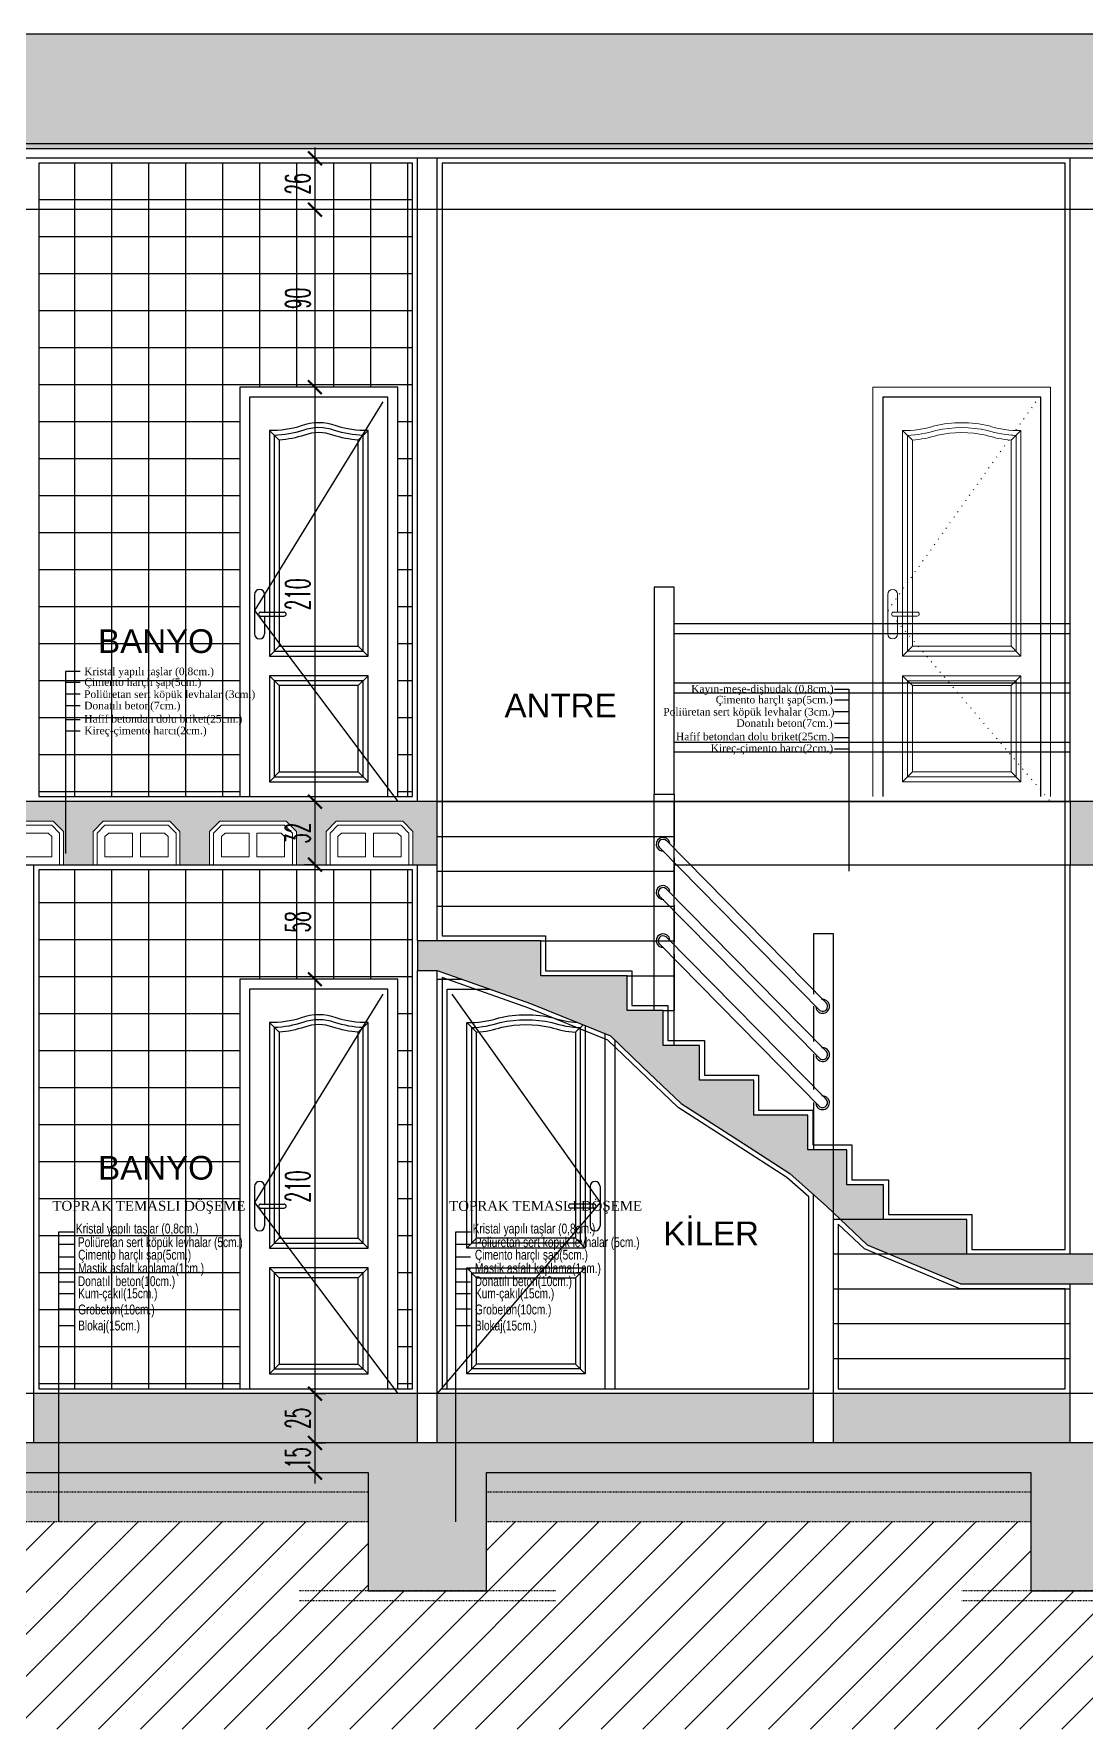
# Model space of a CAD drawing. Extents: x 775040 to 808375, y 4159409 to 4163651.
# Drawn here: x 776794.3 to 776927.4, y 4160133.7 to 4160348.5 of the extents above; entities that cross this region are included whole.
import ezdxf

# ---------------------------------------------------------------- set-up
doc = ezdxf.new("R2010")
doc.units = 0
doc.header["$MEASUREMENT"] = 0
doc.header["$PDMODE"] = 3
for name, pattern in [('DASHED2', [0.1875, 0.125, -0.0625]), ('DOT3', [0.06, 0, -0.06]), ('DUZ', [500, 500])]:
    doc.linetypes.add(name, pattern=pattern)
doc.layers.get('0').update_dxf_attribs({"linetype": 'DUZ'})
for name, color, linetype in [('GÖRÜNÜŞ7', 1, 'Continuous'), ('IZDOT', 3, 'DOT3'), ('tarama', 8, 'Continuous')]:
    doc.layers.add(name, color=color, linetype=linetype)
for name, color, linetype, lineweight in [('kapı', 3, 'Continuous', 9), ('Z_asmolen', 53, 'Continuous', 9), ('Z_iç ölçü dikey', 111, 'Continuous', 25)]:
    doc.layers.add(name, color=color, linetype=linetype, lineweight=lineweight)
doc.styles.add('10', font='swisscl.ttf', dxfattribs={"height": 10})
doc.styles.add('ARIAL', font='ariblk.ttf', dxfattribs={"height": 1})
doc.styles.add('OLCUIC', font='ROMANS.SHX', dxfattribs={"width": 0.5})
doc.styles.add('ÖLÇÜ', font='times.ttf', dxfattribs={"height": 15})
doc.dimstyles.new('ölçü 50', dxfattribs={"dimtxt": 12.5, "dimasz": 7, "dimexe": 5.3, "dimexo": 5, "dimgap": 2.5, "dimtad": 1, "dimdec": 0, "dimzin": 9, "dimdsep": 46, "dimtxsty": 'OLCUIC', "dimblk1": 'ARCHTICK', "dimblk2": 'ARCHTICK', "dimsah": 1, "dimcen": 0, "dimdle": 5.5, "dimadec": 0, "dimazin": 0, "dimtfac": 1, "dimtdec": 0, "dimtix": 1, "dimtofl": 0, "dimtmove": 1, "dimatfit": 3, "dimldrblk": 'ARCHTICK', "dimfxl": 0, "dimtolj": 1, "dimtzin": 0, "dimarcsym": 0})

# ---------------------------------------------------------------- blocks, each defined once
blk = doc.blocks.new('fgh')
at = {"layer": 'GÖRÜNÜŞ7', "color": 21}
blk.add_lwpolyline([(253131.01, 105015.69), (253131.01, 105218.19), (253051.01, 105218.19), (253051.01, 105015.69)], dxfattribs=at)
at = {"layer": 'IZDOT', "ltscale": 50}
blk.add_lwpolyline([(253128.51, 105215.69), (253053.51, 105110.03), (253136.01, 105013.19)], dxfattribs=at)
at = {"layer": 'kapı', "color": 8}
for p, q in [((253061.01, 105201.17), (253066.01, 105196.34)), ((253121.01, 105201.17), (253116.01, 105196.34)), ((253053.51, 105118.19), (253053.51, 105098.19)), ((253058.51, 105118.19), (253058.51, 105109.19)), ((253056.51, 105109.19), (253068.51, 105109.19)), ((253056.51, 105107.19), (253068.51, 105107.19)), ((253058.51, 105107.19), (253058.51, 105098.19)), ((253066.01, 105091.94), (253061.01, 105086.94)), ((253116.01, 105091.94), (253121.01, 105086.94)), ((253066.01, 105071.94), (253061.01, 105076.94)), ((253116.01, 105071.94), (253121.01, 105076.94)), ((253066.01, 105028.19), (253061.01, 105023.19)), ((253116.01, 105028.19), (253121.01, 105023.19))]:
    blk.add_line(p, q, dxfattribs=at)
at = {"layer": 'kapı', "color": 4}
blk.add_lwpolyline([(253136.01, 105015.69), (253136.01, 105223.19), (253046.01, 105223.19), (253046.01, 105015.69)], dxfattribs=at)
at = {"layer": 'kapı', "color": 8}
for points in [[(253061.01, 105086.94), (253121.01, 105086.94), (253121.01, 105201.17, -0.080625), (253104.86, 105203.59, 0.114756), (253077.16, 105203.59, -0.080569), (253061.01, 105201.17)], [(253066.01, 105091.94), (253116.01, 105091.94), (253116.01, 105196.34, -0.058444), (253103.22, 105198.87, 0.107611), (253078.8, 105198.87, -0.058407), (253066.01, 105196.34)]]:
    blk.add_lwpolyline(points, format="xyb", close=True, dxfattribs=at)
at = {"layer": 'kapı', "color": 9}
blk.add_lwpolyline([(253063.51, 105089.44), (253118.51, 105089.44), (253118.51, 105198.7, -0.069005), (253104.04, 105201.23, 0.111446), (253077.98, 105201.23, -0.06896), (253063.51, 105198.7)], format="xyb", close=True, dxfattribs=at)
at = {"layer": 'kapı', "color": 8}
blk.add_lwpolyline([(253061.01, 105076.94), (253061.01, 105023.19), (253121.01, 105023.19), (253121.01, 105076.94), (253061.01, 105076.94)], dxfattribs=at)
at = {"layer": 'kapı', "color": 9}
blk.add_lwpolyline([(253063.51, 105074.44), (253063.51, 105025.69), (253118.51, 105025.69), (253118.51, 105074.44)], close=True, dxfattribs=at)
at = {"layer": 'kapı', "color": 8}
blk.add_lwpolyline([(253066.01, 105071.94), (253066.01, 105028.19), (253116.01, 105028.19), (253116.01, 105071.94)], close=True, dxfattribs=at)
for centre, radius, start, end in [((253056.01, 105118.19), 2.5, 0, 180), ((253056.51, 105108.19), 1, 90, 270), ((253068.51, 105108.19), 1, 270, 90), ((253056.01, 105098.19), 2.5, 180, 0)]:
    blk.add_arc(centre, radius, start, end, dxfattribs=at)
blk = doc.blocks.new('asbnm')
at = {"layer": 'Z_asmolen'}
for p, q in [((44128.83, -2548.34), (44123.66, -2553.51)), ((44129.66, -2550.34), (44125.66, -2554.34)), ((44162.49, -2548.34), (44128.83, -2548.34)), ((44161.66, -2550.34), (44129.66, -2550.34)), ((44161.66, -2550.34), (44165.66, -2554.34)), ((44162.49, -2548.34), (44167.66, -2553.51)), ((44187.83, -2548.34), (44182.66, -2553.51)), ((44188.66, -2550.34), (44184.66, -2554.34)), ((44221.49, -2548.34), (44187.83, -2548.34)), ((44220.66, -2550.34), (44188.66, -2550.34)), ((44220.66, -2550.34), (44224.66, -2554.34)), ((44221.49, -2548.34), (44226.66, -2553.51)), ((44123.66, -2570.34), (44123.66, -2553.51)), ((44125.66, -2570.34), (44125.66, -2554.34)), ((44131.43, -2554.34), (44129.66, -2556.07)), ((44129.66, -2566.34), (44129.66, -2556.07)), ((44143.66, -2554.34), (44131.43, -2554.34)), ((44143.66, -2554.34), (44143.66, -2566.34)), ((44159.76, -2554.34), (44147.66, -2554.34)), ((44147.66, -2554.34), (44147.66, -2566.34)), ((44159.76, -2554.34), (44161.66, -2556.01)), ((44161.66, -2566.34), (44161.66, -2556.01)), ((44165.66, -2570.34), (44165.66, -2554.34)), ((44167.66, -2570.34), (44167.66, -2553.51)), ((44182.66, -2570.34), (44182.66, -2553.51)), ((44184.66, -2570.34), (44184.66, -2554.34)), ((44190.43, -2554.34), (44188.66, -2556.07)), ((44188.66, -2566.34), (44188.66, -2556.07)), ((44202.66, -2554.34), (44190.43, -2554.34)), ((44202.66, -2554.34), (44202.66, -2566.34)), ((44218.76, -2554.34), (44206.66, -2554.34)), ((44206.66, -2554.34), (44206.66, -2566.34)), ((44218.76, -2554.34), (44220.66, -2556.01)), ((44220.66, -2566.34), (44220.66, -2556.01)), ((44224.66, -2570.34), (44224.66, -2554.34)), ((44226.66, -2570.34), (44226.66, -2553.51)), ((44143.66, -2566.34), (44129.66, -2566.34)), ((44161.66, -2566.34), (44147.66, -2566.34)), ((44202.66, -2566.34), (44188.66, -2566.34)), ((44220.66, -2566.34), (44206.66, -2566.34)), ((44167.66, -2570.34), (44123.66, -2570.34)), ((44226.66, -2570.34), (44182.66, -2570.34))]:
    blk.add_line(p, q, dxfattribs=at)
blk = doc.blocks.new('_ARCHTICK')
at = {"color": 0, "linetype": 'ByBlock', "const_width": 0.15}
blk.add_lwpolyline([(-0.5, -0.5), (0.5, 0.5)], dxfattribs=at)
blk = doc.blocks.new('*D1064')
at = {"layer": 'Defpoints', "color": 0, "linetype": 'Continuous', "transparency": 16777216}
for p in [(792374.01, 4156435.16), (792374.01, 4156409.2), (792374.01, 4156409.2)]:
    blk.add_point(p, dxfattribs=at)
at = {"layer": 'tarama', "color": 0, "linetype": 'Continuous', "lineweight": -2, "transparency": 16777216}
for p, q in [((792374.01, 4156435.16), (792368.71, 4156435.16)), ((792374.01, 4156440.66), (792374.01, 4156403.7)), ((792374.01, 4156409.2), (792368.71, 4156409.2))]:
    blk.add_line(p, q, dxfattribs=at)
at = {"layer": 'tarama', "color": 0, "linetype": 'Continuous', "lineweight": -2, "transparency": 16777216, "xscale": 7, "yscale": 7, "zscale": 7}
for p, rotation in [((792374.01, 4156435.16), 90), ((792374.01, 4156409.2), 270)]:
    blk.add_blockref('_ARCHTICK', p, dxfattribs=dict(at, rotation=rotation))
at = {"layer": 'tarama', "color": 0, "linetype": 'Continuous', "transparency": 16777216, "insert": (792365.26, 4156422.18), "char_height": 12.5, "attachment_point": 5, "rotation": 90, "style": 'OLCUIC'}
blk.add_mtext('\\A1;26', dxfattribs=at)
blk = doc.blocks.new('*D1065')
at = {"layer": 'Defpoints', "color": 0, "linetype": 'Continuous', "transparency": 16777216}
for p in [(792374.01, 4156409.2), (792374.01, 4156319.2), (792374.01, 4156319.2)]:
    blk.add_point(p, dxfattribs=at)
at = {"layer": 'tarama', "color": 0, "linetype": 'Continuous', "lineweight": -2, "transparency": 16777216}
for p, q in [((792374.01, 4156409.2), (792368.71, 4156409.2)), ((792374.01, 4156414.7), (792374.01, 4156313.7)), ((792374.01, 4156319.2), (792368.71, 4156319.2))]:
    blk.add_line(p, q, dxfattribs=at)
at = {"layer": 'tarama', "color": 0, "linetype": 'Continuous', "lineweight": -2, "transparency": 16777216, "xscale": 7, "yscale": 7, "zscale": 7}
for p, rotation in [((792374.01, 4156409.2), 90), ((792374.01, 4156319.2), 270)]:
    blk.add_blockref('_ARCHTICK', p, dxfattribs=dict(at, rotation=rotation))
at = {"layer": 'tarama', "color": 0, "linetype": 'Continuous', "transparency": 16777216, "insert": (792365.26, 4156364.2), "char_height": 12.5, "attachment_point": 5, "rotation": 90, "style": 'OLCUIC'}
blk.add_mtext('\\A1;90', dxfattribs=at)
blk = doc.blocks.new('*D1066')
at = {"layer": 'Defpoints', "color": 0, "linetype": 'Continuous', "transparency": 16777216}
for p in [(792374.01, 4156319.2), (792374.01, 4156109.2), (792374.01, 4156109.2)]:
    blk.add_point(p, dxfattribs=at)
at = {"layer": 'tarama', "color": 0, "linetype": 'Continuous', "lineweight": -2, "transparency": 16777216}
for p, q in [((792374.01, 4156324.7), (792374.01, 4156103.7)), ((792374.01, 4156319.2), (792368.71, 4156319.2)), ((792374.01, 4156109.2), (792368.71, 4156109.2))]:
    blk.add_line(p, q, dxfattribs=at)
at = {"layer": 'tarama', "color": 0, "linetype": 'Continuous', "lineweight": -2, "transparency": 16777216, "xscale": 7, "yscale": 7, "zscale": 7}
for p, rotation in [((792374.01, 4156319.2), 90), ((792374.01, 4156109.2), 270)]:
    blk.add_blockref('_ARCHTICK', p, dxfattribs=dict(at, rotation=rotation))
at = {"layer": 'tarama', "color": 0, "linetype": 'Continuous', "transparency": 16777216, "insert": (792365.26, 4156214.2), "char_height": 12.5, "attachment_point": 5, "rotation": 90, "style": 'OLCUIC'}
blk.add_mtext('\\A1;210', dxfattribs=at)
blk = doc.blocks.new('*D1067')
at = {"layer": 'Defpoints', "color": 0, "linetype": 'Continuous', "transparency": 16777216}
for p in [(792374.01, 4156109.2), (792374.01, 4156077.2), (792374.01, 4156077.2)]:
    blk.add_point(p, dxfattribs=at)
at = {"layer": 'tarama', "color": 0, "linetype": 'Continuous', "lineweight": -2, "transparency": 16777216}
for p, q in [((792374.01, 4156109.2), (792368.71, 4156109.2)), ((792374.01, 4156114.7), (792374.01, 4156071.7)), ((792374.01, 4156077.2), (792368.71, 4156077.2))]:
    blk.add_line(p, q, dxfattribs=at)
at = {"layer": 'tarama', "color": 0, "linetype": 'Continuous', "lineweight": -2, "transparency": 16777216, "xscale": 7, "yscale": 7, "zscale": 7}
for p, rotation in [((792374.01, 4156109.2), 90), ((792374.01, 4156077.2), 270)]:
    blk.add_blockref('_ARCHTICK', p, dxfattribs=dict(at, rotation=rotation))
at = {"layer": 'tarama', "color": 0, "linetype": 'Continuous', "transparency": 16777216, "insert": (792365.26, 4156093.2), "char_height": 12.5, "attachment_point": 5, "rotation": 90, "style": 'OLCUIC'}
blk.add_mtext('\\A1;32', dxfattribs=at)
blk = doc.blocks.new('*D1068')
at = {"layer": 'Defpoints', "color": 0, "linetype": 'Continuous', "transparency": 16777216}
for p in [(792374.01, 4156077.2), (792374.01, 4156019.2), (792375.92, 4156019.2)]:
    blk.add_point(p, dxfattribs=at)
at = {"layer": 'tarama', "color": 0, "linetype": 'Continuous', "lineweight": -2, "transparency": 16777216}
for p, q in [((792374.01, 4156082.7), (792374.01, 4156013.7)), ((792374.01, 4156077.2), (792368.71, 4156077.2)), ((792374.01, 4156019.2), (792368.71, 4156019.2))]:
    blk.add_line(p, q, dxfattribs=at)
at = {"layer": 'tarama', "color": 0, "linetype": 'Continuous', "lineweight": -2, "transparency": 16777216, "xscale": 7, "yscale": 7, "zscale": 7}
for p, rotation in [((792374.01, 4156077.2), 90), ((792374.01, 4156019.2), 270)]:
    blk.add_blockref('_ARCHTICK', p, dxfattribs=dict(at, rotation=rotation))
at = {"layer": 'tarama', "color": 0, "linetype": 'Continuous', "transparency": 16777216, "insert": (792365.26, 4156048.2), "char_height": 12.5, "attachment_point": 5, "rotation": 90, "style": 'OLCUIC'}
blk.add_mtext('\\A1;58', dxfattribs=at)
blk = doc.blocks.new('*D1069')
at = {"layer": 'Defpoints', "color": 0, "linetype": 'Continuous', "transparency": 16777216}
for p in [(792375.92, 4156019.2), (792373.19, 4155809.2), (792374.01, 4155809.2)]:
    blk.add_point(p, dxfattribs=at)
at = {"layer": 'tarama', "color": 0, "linetype": 'Continuous', "lineweight": -2, "transparency": 16777216}
for p, q in [((792374.01, 4156024.7), (792374.01, 4155803.7)), ((792374.01, 4156019.2), (792368.71, 4156019.2)), ((792374.01, 4155809.2), (792379.31, 4155809.2))]:
    blk.add_line(p, q, dxfattribs=at)
at = {"layer": 'tarama', "color": 0, "linetype": 'Continuous', "lineweight": -2, "transparency": 16777216, "xscale": 7, "yscale": 7, "zscale": 7}
for p, rotation in [((792374.01, 4156019.2), 90), ((792374.01, 4155809.2), 270)]:
    blk.add_blockref('_ARCHTICK', p, dxfattribs=dict(at, rotation=rotation))
at = {"layer": 'tarama', "color": 0, "linetype": 'Continuous', "transparency": 16777216, "insert": (792365.26, 4155914.2), "char_height": 12.5, "attachment_point": 5, "rotation": 90, "style": 'OLCUIC'}
blk.add_mtext('\\A1;210', dxfattribs=at)
blk = doc.blocks.new('*D1070')
at = {"layer": 'Defpoints', "color": 0, "linetype": 'Continuous', "transparency": 16777216}
for p in [(792373.19, 4155809.2), (792373.19, 4155784.2), (792374.01, 4155784.2)]:
    blk.add_point(p, dxfattribs=at)
at = {"layer": 'tarama', "color": 0, "linetype": 'Continuous', "lineweight": -2, "transparency": 16777216}
for p, q in [((792374.01, 4155814.7), (792374.01, 4155778.7)), ((792374.01, 4155809.2), (792379.31, 4155809.2)), ((792374.01, 4155784.2), (792379.31, 4155784.2))]:
    blk.add_line(p, q, dxfattribs=at)
at = {"layer": 'tarama', "color": 0, "linetype": 'Continuous', "lineweight": -2, "transparency": 16777216, "xscale": 7, "yscale": 7, "zscale": 7}
for p, rotation in [((792374.01, 4155809.2), 90), ((792374.01, 4155784.2), 270)]:
    blk.add_blockref('_ARCHTICK', p, dxfattribs=dict(at, rotation=rotation))
at = {"layer": 'tarama', "color": 0, "linetype": 'Continuous', "transparency": 16777216, "insert": (792365.26, 4155796.7), "char_height": 12.5, "attachment_point": 5, "rotation": 90, "style": 'OLCUIC'}
blk.add_mtext('\\A1;25', dxfattribs=at)
blk = doc.blocks.new('*D1071')
at = {"layer": 'Defpoints', "color": 0, "linetype": 'Continuous', "transparency": 16777216}
for p in [(792373.19, 4155784.2), (792373.19, 4155769.2), (792374.01, 4155769.2)]:
    blk.add_point(p, dxfattribs=at)
at = {"layer": 'tarama', "color": 0, "linetype": 'Continuous', "lineweight": -2, "transparency": 16777216}
for p, q in [((792374.01, 4155789.7), (792374.01, 4155763.7)), ((792374.01, 4155784.2), (792379.31, 4155784.2)), ((792374.01, 4155769.2), (792379.31, 4155769.2))]:
    blk.add_line(p, q, dxfattribs=at)
at = {"layer": 'tarama', "color": 0, "linetype": 'Continuous', "lineweight": -2, "transparency": 16777216, "xscale": 7, "yscale": 7, "zscale": 7}
for p, rotation in [((792374.01, 4155784.2), 90), ((792374.01, 4155769.2), 270)]:
    blk.add_blockref('_ARCHTICK', p, dxfattribs=dict(at, rotation=rotation))
at = {"layer": 'tarama', "color": 0, "linetype": 'Continuous', "transparency": 16777216, "insert": (792365.26, 4155776.7), "char_height": 12.5, "attachment_point": 5, "rotation": 90, "style": 'OLCUIC'}
blk.add_mtext('\\A1;15', dxfattribs=at)
blk = doc.blocks.new('A$C75FE1421')
at = {"layer": 'tarama'}
h = blk.add_hatch(dxfattribs=at)
h.set_pattern_fill('AR-RSHKE', color=256, scale=1.7, style=0)
h.set_pattern_definition([(0, (-798705.84, -4170140.343), (43.35, 20.4), [10.2, -8.5, 11.9, -5.1, 15.3, -6.8]), (0, (-798695.64, -4170139.493), (43.35, 20.4), [8.5, -32.3, 6.8, -10.2]), (0, (-798675.24, -4170141.618), (43.35, 20.4), [5.1, -52.7]), (90, (-798705.84, -4170140.343), (-14.45, 20.4), [19.55, -62.05]), (90, (-798695.64, -4170140.343), (-14.45, 20.4), [19.125, -62.475]), (90, (-798687.14, -4170140.343), (-14.45, 20.4), [17.85, -63.75]), (90, (-798675.24, -4170141.618), (-14.45, 20.4), [19.55, -62.05]), (90, (-798670.14, -4170141.618), (-14.45, 20.4), [19.55, -62.05]), (90, (-798654.84, -4170140.343), (-14.45, 20.4), [18.7, -62.9])])
h.paths.add_polyline_path([(2157.18, 1112.97), (2098.43, 1124.72), (1008.43, 1124.72), (788.5, 1080.73), (658.5, 1080.73), (433.43, 1035.72), (563.43, 1035.72), (718.25, 1066.68), (1925.75, 1066.68)])
h.paths.add_polyline_path([(2524.37, 1065.53), (2394.37, 1065.53), (2418.25, 1060.76), (2518.25, 1060.76), (2643.43, 1035.72), (2673.43, 1035.72)])
h = blk.add_hatch(dxfattribs=at)
h.set_pattern_fill('ANSI37', color=256, scale=150, angle=45, style=0)
h.set_pattern_definition([(90, (-854020.78, -4189752.574), (-18.75, 4e-15), []), (180, (-854020.78, -4189752.574), (-4e-15, -18.75), [])])
h.paths.add_polyline_path([(1370.22, 1059.18), (1180.93, 1059.18), (1180.93, 738.22), (1282.72, 738.22), (1282.72, 945.72), (1362.72, 945.72), (1362.72, 738.22), (1370.22, 738.22)])
h.paths.add_polyline_path([(1978.43, 1069.04), (1929.16, 1059.18), (1725.93, 1059.18), (1725.93, 738.22), (1978.43, 738.22)])
h.paths.add_polyline_path([(2025.93, 1078.54), (1978.43, 1069.04), (1978.43, 738.22), (2025.93, 738.22)])
h.paths.add_polyline_path([(2150.93, 701.22), (2038.43, 701.22), (2038.43, 438.22), (2150.93, 438.22)])
h.paths.add_polyline_path([(2038.43, 701.22), (2015.93, 701.22), (2015.93, 438.22), (2038.43, 438.22)])
h.paths.add_polyline_path([(1978.43, 701.22), (1855.93, 701.22), (1855.93, 438.22), (1978.43, 438.22)])
h.paths.add_polyline_path([(2000.93, 701.22), (1978.43, 701.22), (1978.43, 438.22), (2000.93, 438.22)])
h.paths.add_polyline_path([(1370.22, 701.22), (1180.93, 701.22), (1180.93, 438.22), (1282.72, 438.22), (1282.72, 645.72), (1362.72, 645.72), (1362.72, 438.22), (1370.22, 438.22), (1370.22, 650.13), (1370.22, 665.13)])
h.paths.add_polyline_path([(1208.93, 826.14), (1271.64, 826.14), (1271.64, 807.72), (1208.93, 807.72)], flags=24)
h.paths.add_polyline_path([(1837.43, 826.14), (1900.14, 826.14), (1900.14, 807.72), (1837.43, 807.72)], flags=24)
h.paths.add_polyline_path([(2063.99, 526.14), (2097.05, 526.14), (2097.05, 507.73), (2063.99, 507.73)], flags=24)
h.paths.add_polyline_path([(1910.19, 525.93), (1949.85, 525.93), (1949.85, 507.93), (1910.19, 507.93)], flags=24)
h.paths.add_polyline_path([(1208.93, 526.14), (1271.64, 526.14), (1271.64, 507.72), (1208.93, 507.72)], flags=24)
h = blk.add_hatch(dxfattribs=at)
h.set_pattern_fill('ANSI33', color=256, scale=15, style=0)
h.set_pattern_definition([(45, (-798705.8395, -4170140.343), (-2.6516504294, 2.6516504294), []), (45, (-798703.188, -4170140.343), (-2.6516504294, 2.6516504294), [1.875, -0.9375])])
h.paths.add_polyline_path([(1723.61, 725.72), (1757.26, 725.72), (1762.43, 720.55), (1762.43, 703.72), (1777.43, 703.72), (1777.43, 720.55), (1782.61, 725.72), (1816.26, 725.72), (1821.43, 720.55), (1821.43, 703.72), (1836.43, 703.72), (1836.43, 720.55), (1841.61, 725.72), (1875.26, 725.72), (1880.43, 720.55), (1880.43, 703.72), (1895.43, 703.72), (1895.43, 720.55), (1900.61, 725.72), (1934.26, 725.72), (1939.43, 720.55), (1939.43, 703.72), (1954.43, 703.72), (1954.43, 720.55), (1959.61, 725.72), (1993.26, 725.72), (1998.43, 720.55), (1998.43, 703.72), (2013.43, 703.72), (2013.43, 720.55), (2018.61, 725.72), (2052.26, 725.72), (2057.43, 720.55), (2057.43, 703.72), (2072.43, 703.72), (2072.43, 720.55), (2077.61, 725.72), (2111.26, 725.72), (2116.43, 720.55), (2116.43, 703.72), (2131.43, 703.72), (2131.43, 720.55), (2136.61, 725.72), (2170.26, 725.72), (2175.43, 720.55), (2175.43, 703.72), (2190.43, 703.72), (2190.43, 720.55), (2195.61, 725.72), (2229.26, 725.72), (2234.43, 720.55), (2234.43, 703.72), (2249.43, 703.72), (2249.43, 720.55), (2254.61, 725.72), (2288.26, 725.72), (2293.43, 720.55), (2293.43, 703.72), (2308.43, 703.72), (2308.43, 720.55), (2313.61, 725.72), (2347.26, 725.72), (2352.43, 720.55), (2352.43, 703.72), (2367.43, 703.72), (2367.43, 720.55), (2372.61, 725.72), (2406.26, 725.72), (2411.43, 720.55), (2411.43, 703.72), (2426.43, 703.72), (2426.43, 720.55), (2431.61, 725.72), (2465.26, 725.72), (2470.43, 720.55), (2470.43, 703.72), (2485.43, 703.72), (2485.43, 720.55), (2490.61, 725.72), (2524.26, 725.72), (2529.43, 720.55), (2529.43, 703.72), (2544.43, 703.72), (2544.43, 720.55), (2549.61, 725.72), (2583.26, 725.72), (2588.43, 720.55), (2588.43, 703.72), (2603.43, 703.72), (2603.43, 735.72), (1703.43, 735.72), (1703.43, 703.72), (1718.43, 703.72), (1718.43, 720.55)])
h.paths.add_polyline_path([(1382.72, 735.72), (603.43, 735.72), (603.43, 703.72), (618.43, 703.72), (618.43, 720.55), (623.61, 725.72), (657.26, 725.72), (662.43, 720.55), (662.43, 703.72), (677.43, 703.72), (677.43, 720.55), (682.61, 725.72), (716.26, 725.72), (721.43, 720.55), (721.43, 703.72), (736.43, 703.72), (736.43, 720.55), (741.61, 725.72), (775.26, 725.72), (780.43, 720.55), (780.43, 703.72), (795.43, 703.72), (795.43, 720.55), (800.61, 725.72), (834.26, 725.72), (839.43, 720.55), (839.43, 703.72), (854.43, 703.72), (854.43, 720.55), (859.61, 725.72), (893.26, 725.72), (898.43, 720.55), (898.43, 703.72), (913.43, 703.72), (913.43, 720.55), (918.61, 725.72), (952.26, 725.72), (957.43, 720.55), (957.43, 703.72), (972.43, 703.72), (972.43, 720.55), (977.61, 725.72), (1011.26, 725.72), (1016.43, 720.55), (1016.43, 703.72), (1031.43, 703.72), (1031.43, 720.55), (1036.61, 725.72), (1070.26, 725.72), (1075.43, 720.55), (1075.43, 703.72), (1090.43, 703.72), (1090.43, 720.55), (1095.61, 725.72), (1129.26, 725.72), (1134.43, 720.55), (1134.43, 703.72), (1149.43, 703.72), (1149.43, 720.55), (1154.61, 725.72), (1188.26, 725.72), (1193.43, 720.55), (1193.43, 703.72), (1208.43, 703.72), (1208.43, 720.55), (1213.61, 725.72), (1247.26, 725.72), (1252.43, 720.55), (1252.43, 703.72), (1267.43, 703.72), (1267.43, 720.55), (1272.61, 725.72), (1306.26, 725.72), (1311.43, 720.55), (1311.43, 703.72), (1326.43, 703.72), (1326.43, 720.55), (1331.61, 725.72), (1365.26, 725.72), (1370.43, 720.55), (1370.43, 703.72), (1382.72, 703.72)])
h.paths.add_polyline_path([(1435.16, 665.13), (1372.72, 665.13), (1372.72, 650.13), (1382.72, 650.13), (1429.96, 633.41), (1470.58, 617.02), (1486.72, 601.38), (1506.31, 582.7), (1534.96, 564.28), (1561.41, 547.28), (1580.08, 530.57), (1600.53, 511.18), (1647.98, 491.31), (1728.43, 491.31), (1728.43, 506.31), (1650.99, 506.31), (1650.99, 523.96), (1608.86, 523.96), (1608.86, 541.6), (1590.25, 541.6), (1590.25, 559.25), (1570.53, 559.25), (1570.53, 576.9), (1543.07, 576.9), (1543.07, 594.54), (1515.62, 594.54), (1515.62, 612.19), (1497.12, 612.19), (1497.12, 629.84), (1478.91, 629.84), (1478.91, 647.48), (1435.16, 647.48)])
h.paths.add_polyline_path([(1407.72, 395.72), (1683.43, 395.72), (1683.43, 335.72), (1743.43, 335.72), (1743.43, 395.72), (2543.43, 395.72), (2543.43, 335.72), (2603.43, 335.72), (2603.43, 410.72), (603.43, 410.72), (603.43, 335.72), (663.43, 335.72), (663.43, 395.72), (1347.72, 395.72), (1347.72, 335.72), (1407.72, 335.72)])
h = blk.add_hatch(dxfattribs=at)
h.set_pattern_fill('ANSI38', color=256, scale=30, style=0)
h.set_pattern_definition([(45, (-798705.8395, -4170140.343), (-2.6516504294, 2.6516504294), []), (135, (-798705.8395, -4170140.343), (-7.9549512883, 2.6516504294), [9.375, -5.625])])
h.paths.add_polyline_path([(1168.43, 435.72), (628.43, 435.72), (628.43, 410.72), (1168.43, 410.72)])
h.paths.add_polyline_path([(1372.72, 435.72), (1178.43, 435.72), (1178.43, 410.72), (1372.72, 410.72)])
h.paths.add_polyline_path([(1573.43, 435.72), (1382.72, 435.72), (1382.72, 410.72), (1573.43, 410.72)])
h.paths.add_polyline_path([(1703.43, 435.72), (1583.43, 435.72), (1583.43, 410.72), (1703.43, 410.72)])
h.paths.add_polyline_path([(1843.43, 435.72), (1728.43, 435.72), (1728.43, 410.72), (1843.43, 410.72)])
h.paths.add_polyline_path([(2003.43, 435.72), (1853.43, 435.72), (1853.43, 410.72), (2003.43, 410.72)])
h.paths.add_polyline_path([(2153.43, 435.72), (2013.43, 435.72), (2013.43, 410.72), (2153.43, 410.72)])
h.paths.add_polyline_path([(2478.43, 435.72), (2163.43, 435.72), (2163.43, 410.72), (2478.43, 410.72)])
at = {"layer": 'tarama', "ltscale": 50}
h = blk.add_hatch(dxfattribs=at)
h.set_pattern_fill('AR-HBONE', color=256, scale=0.7, style=0)
h.set_pattern_definition([(45, (-798705.8395, -4170140.3432), (3e-16, 3.9597979746), [8.4, -2.8]), (135, (-798703.8596, -4170138.3633), (3e-16, 3.9597979746), [8.4, -2.8])])
h.paths.add_polyline_path([(1347.72, 395.72), (663.43, 395.72), (663.43, 385.72), (1347.72, 385.72)])
h.paths.add_polyline_path([(1683.43, 395.72), (1407.72, 395.72), (1407.72, 385.72), (1683.43, 385.72)])
h.paths.add_polyline_path([(2543.43, 395.72), (1743.43, 395.72), (1743.43, 385.72), (2543.43, 385.72)])
at = {"layer": 'tarama'}
h = blk.add_hatch(dxfattribs=at)
h.set_pattern_fill('ANSI31', color=256, scale=120, style=0)
h.set_pattern_definition([(45, (-798705.84, -4170140.343), (-10.60660172, 10.60660172), [])])
h.paths.add_polyline_path([(603.43, 385.72), (67.59, 385.72), (67.59, 265.72), (2983.27, 265.72), (2983.27, 385.72), (2603.43, 385.72), (2603.43, 335.72), (2543.43, 335.72), (2543.43, 370.72), (1743.43, 370.72), (1743.43, 335.72), (1683.43, 335.72), (1683.43, 370.72), (1407.72, 370.72), (1407.72, 335.72), (1347.72, 335.72), (1347.72, 370.72), (663.43, 370.72), (663.43, 335.72), (603.43, 335.72)])
at = {"layer": 'tarama', "linetype": 'DASHED2'}
h = blk.add_hatch(dxfattribs=at)
h.set_pattern_fill('EARTH', color=256, scale=25, angle=45, style=0)
h.set_pattern_definition([(45, (-798705.8395, -4170140.343), (9e-16, 8.838834765), [6.25, -6.25]), (45, (-798707.497, -4170138.686), (9e-16, 8.838834765), [6.25, -6.25]), (45, (-798709.154, -4170137.0286), (9e-16, 8.838834765), [6.25, -6.25]), (135, (-798709.154, -4170135.924), (-8.838834765, 9e-16), [6.25, -6.25]), (135, (-798707.497, -4170134.2665), (-8.838834765, 9e-16), [6.25, -6.25]), (135, (-798705.8395, -4170132.609), (-8.838834765, 9e-16), [6.25, -6.25])])
h.paths.add_polyline_path([(2543.43, 385.72), (1743.43, 385.72), (1743.43, 370.72), (2543.43, 370.72)])
h.paths.add_polyline_path([(1683.43, 385.72), (1407.72, 385.72), (1407.72, 370.72), (1683.43, 370.72)])
h.paths.add_polyline_path([(1347.72, 385.72), (663.43, 385.72), (663.43, 370.72), (1347.72, 370.72)])
at = {"layer": 'tarama'}
for p, q in [((1008.43, 1124.72), (2098.43, 1124.72)), ((2892.09, 1035.72), (384.79, 1035.72)), ((1703.43, 825.72), (1502.72, 825.72)), ((1703.43, 820.72), (1502.72, 820.72)), ((1194.41, 801.65), (1194.41, 709.38)), ((1201.8, 801.65), (1194.41, 801.65)), ((1201.8, 801.65), (1194.41, 801.65)), ((1201.8, 796.1), (1194.41, 796.1)), ((1201.8, 796.1), (1194.41, 796.1)), ((1703.43, 795.72), (1502.72, 795.72)), ((1703.43, 790.72), (1502.72, 790.72)), ((1583.93, 792.76), (1591.32, 792.76)), ((1583.93, 792.76), (1591.32, 792.76)), ((1591.32, 792.76), (1591.32, 700.49)), ((1201.8, 790.19), (1194.41, 790.19)), ((1201.8, 784.28), (1194.41, 784.28)), ((1583.93, 787.2), (1591.32, 787.2)), ((1583.93, 787.2), (1591.32, 787.2)), ((1201.8, 777.1), (1194.41, 777.1)), ((1583.93, 781.29), (1591.32, 781.29)), ((1583.93, 775.39), (1591.32, 775.39)), ((1201.8, 771.42), (1194.41, 771.42)), ((1703.43, 765.72), (1502.72, 765.72)), ((1583.93, 768.2), (1591.32, 768.2)), ((1703.43, 760.72), (1502.72, 760.72)), ((1583.93, 762.52), (1591.32, 762.52)), ((2892.09, 735.72), (381.15, 735.72)), ((1498.64, 716.1), (1579.43, 634.01)), ((1495.43, 712.28), (1576.56, 629.92)), ((1495.42, 687.84), (1576.56, 605.48)), ((1498.41, 691.81), (1579.43, 609.57)), ((1495.43, 663.4), (1576.5, 581.08)), ((1498.64, 667.22), (1579.53, 585.11)), ((1583.43, 527.39), (1583.43, 559.25)), ((1198.62, 517.51), (1190.94, 517.51)), ((1190.94, 517.51), (1190.94, 370.72)), ((1399.63, 517.51), (1391.95, 517.51)), ((1391.95, 517.51), (1391.95, 370.72)), ((1608.86, 523.96), (1583.43, 523.96)), ((1198.62, 511.37), (1190.94, 511.37)), ((1399.63, 511.37), (1391.95, 511.37)), ((1198.62, 504.87), (1190.94, 504.87)), ((1198.62, 498.73), (1190.94, 498.73)), ((1399.63, 504.87), (1391.95, 504.87)), ((1399.63, 498.73), (1391.95, 498.73)), ((1650.99, 506.31), (1583.43, 506.31)), ((1198.62, 492.17), (1190.94, 492.17)), ((1399.63, 492.17), (1391.95, 492.17)), ((1198.62, 486.27), (1190.94, 486.27)), ((1399.63, 486.27), (1391.95, 486.27)), ((1703.43, 488.66), (1583.43, 488.66)), ((1198.62, 478.54), (1190.94, 478.54)), ((1399.63, 478.54), (1391.95, 478.54)), ((1198.62, 470.13), (1190.94, 470.13)), ((1399.63, 470.13), (1391.95, 470.13)), ((1703.43, 471.01), (1583.43, 471.01)), ((1703.43, 453.37), (1583.43, 453.37)), ((2892.09, 435.72), (377.5, 435.72))]:
    blk.add_line(p, q, dxfattribs=at)
at = {"layer": 'tarama', "linetype": 'Continuous'}
for p, q in [((1372.72, 735.72), (1372.72, 1061.68)), ((1382.72, 735.72), (1382.72, 1061.68)), ((1703.43, 735.72), (1703.43, 1061.68)), ((1382.72, 735.72), (1703.43, 735.72)), ((1502.72, 612.19), (1502.72, 735.72)), ((1382.72, 718.07), (1502.72, 718.07)), ((1178.43, 410.72), (1178.43, 703.72)), ((1372.72, 665.13), (1372.72, 703.72)), ((1382.72, 665.13), (1382.72, 703.72)), ((1382.72, 700.43), (1502.72, 700.43)), ((1502.72, 703.72), (1703.43, 703.72)), ((1703.43, 506.31), (1703.43, 703.72)), ((1382.72, 682.78), (1502.72, 682.78)), ((1435.16, 665.13), (1502.72, 665.13)), ((1372.72, 410.72), (1372.72, 650.13)), ((1382.72, 410.72), (1382.72, 650.13)), ((1478.91, 647.48), (1502.72, 647.48)), ((1497.12, 629.84), (1502.72, 629.84)), ((1573.43, 410.72), (1573.43, 536.52)), ((1583.43, 410.72), (1583.43, 527.39)), ((1703.43, 410.72), (1703.43, 491.31)), ((1372.72, 435.72), (1178.43, 435.72)), ((1573.43, 435.72), (1382.72, 435.72)), ((1703.43, 435.72), (1583.43, 435.72))]:
    blk.add_line(p, q, dxfattribs=at)
at = {"layer": 'tarama', "color": 8}
for p, q in [((1297.72, 923.7), (1302.72, 918.87)), ((1347.72, 923.7), (1342.72, 918.87)), ((1290.22, 840.72), (1290.22, 820.72)), ((1295.22, 840.72), (1295.22, 831.72)), ((1293.22, 831.72), (1305.22, 831.72)), ((1293.22, 829.72), (1305.22, 829.72)), ((1295.22, 829.72), (1295.22, 820.72)), ((1302.72, 814.47), (1297.72, 809.47)), ((1342.72, 814.47), (1347.72, 809.47)), ((1302.72, 794.47), (1297.72, 799.47)), ((1342.72, 794.47), (1347.72, 799.47)), ((1302.72, 750.72), (1297.72, 745.72)), ((1342.72, 750.72), (1347.72, 745.72)), ((1297.72, 623.7), (1302.72, 618.87)), ((1347.72, 623.7), (1342.72, 618.87)), ((1397.72, 623.7), (1402.72, 618.87)), ((1456.63, 622.65), (1452.72, 618.87)), ((1290.22, 540.72), (1290.22, 520.72)), ((1295.22, 540.72), (1295.22, 531.72)), ((1460.22, 540.72), (1460.22, 531.72)), ((1465.22, 540.72), (1465.22, 520.72)), ((1293.22, 531.72), (1305.22, 531.72)), ((1293.22, 529.72), (1305.22, 529.72)), ((1295.22, 529.72), (1295.22, 520.72)), ((1462.22, 531.72), (1450.22, 531.72)), ((1462.22, 529.72), (1450.22, 529.72)), ((1460.22, 529.72), (1460.22, 520.72)), ((1302.72, 514.47), (1297.72, 509.47)), ((1342.72, 514.47), (1347.72, 509.47)), ((1402.72, 514.47), (1397.72, 509.47)), ((1452.72, 514.47), (1457.72, 509.47)), ((1302.72, 494.47), (1297.72, 499.47)), ((1342.72, 494.47), (1347.72, 499.47)), ((1402.72, 494.47), (1397.72, 499.47)), ((1452.72, 494.47), (1457.72, 499.47)), ((1302.72, 450.72), (1297.72, 445.72)), ((1342.72, 450.72), (1347.72, 445.72)), ((1402.72, 450.72), (1397.72, 445.72)), ((1452.72, 450.72), (1457.72, 445.72))]:
    blk.add_line(p, q, dxfattribs=at)
at = {"layer": 'tarama', "linetype": 'DASHED2'}
for p, q in [((1347.72, 385.72), (663.43, 385.72)), ((1683.43, 385.72), (1407.72, 385.72)), ((1347.72, 370.72), (663.43, 370.72)), ((1683.43, 370.72), (1407.72, 370.72))]:
    blk.add_line(p, q, dxfattribs=at)
at = {"layer": 'tarama', "linetype": 'Continuous'}
for points in [[(600.93, 385.72), (600.93, 410.72), (600.93, 703.72), (600.93, 735.72), (600.93, 1003.72), (600.93, 1018.22), (560.93, 1018.22), (560.93, 1037.77), (718, 1069.18), (1925.5, 1069.18), (2157.18, 1115.52), (2418.49, 1063.26), (2518.49, 1063.26), (2645.93, 1037.77), (2645.93, 1018.22), (2605.93, 1018.22), (2605.93, 1003.72), (2605.93, 735.72), (2605.93, 701.22), (2505.93, 701.22), (2505.93, 413.22), (2605.93, 413.22), (2605.93, 385.72)], [(2518.25, 1060.76), (2643.43, 1035.72), (2643.43, 1020.72), (2603.43, 1020.72), (2603.43, 1003.72), (2578.43, 1003.72), (2578.43, 1043.09), (2515.08, 1055.76), (2415.08, 1055.76), (2157.18, 1107.34), (1928.91, 1061.68), (721.41, 1061.68), (628.43, 1043.09), (628.43, 1003.72), (603.43, 1003.72), (603.43, 1020.72), (563.43, 1020.72), (563.43, 1035.72), (563.43, 1035.72), (718.25, 1066.68), (1925.75, 1066.68), (2157.18, 1112.97), (2418.25, 1060.76), (2518.25, 1060.76)], [(1372.72, 665.13), (1372.72, 650.13), (1382.72, 650.13), (1429.96, 633.41), (1470.58, 617.02), (1486.72, 601.38), (1506.31, 582.7), (1534.96, 564.28), (1561.41, 547.28), (1580.08, 530.57), (1600.53, 511.18), (1647.98, 491.31), (1728.43, 491.31)], [(1728.43, 506.31), (1650.99, 506.31), (1650.99, 523.96), (1608.86, 523.96), (1608.86, 541.6), (1590.25, 541.6), (1590.25, 559.25), (1570.53, 559.25), (1570.53, 576.9), (1543.07, 576.9), (1543.07, 594.54), (1515.62, 594.54), (1515.62, 612.19), (1497.12, 612.19), (1497.12, 629.84), (1478.91, 629.84), (1478.91, 647.48), (1435.16, 647.48), (1435.16, 665.13), (1372.72, 665.13)]]:
    blk.add_lwpolyline(points, dxfattribs=at)
for points in [[(1370.22, 1059.18), (1180.93, 1059.18), (1180.93, 738.22), (1370.22, 738.22)], [(1700.93, 1059.18), (1385.22, 1059.18), (1385.22, 735.72), (1385.22, 703.72), (1385.22, 667.63), (1437.66, 667.63), (1437.66, 649.98), (1481.41, 649.98), (1481.41, 632.34), (1499.62, 632.34), (1499.62, 614.69), (1518.12, 614.69), (1518.12, 597.04), (1545.57, 597.04), (1545.57, 579.4), (1573.03, 579.4), (1573.03, 561.75), (1592.75, 561.75), (1592.75, 544.1), (1611.36, 544.1), (1611.36, 526.46), (1653.49, 526.46), (1653.49, 508.81), (1700.93, 508.81), (1700.93, 703.72), (1700.93, 735.72)], [(1382.72, 735.72), (603.43, 735.72), (603.43, 703.72), (1382.72, 703.72)], [(1703.43, 703.72), (2603.43, 703.72), (2603.43, 735.72), (1703.43, 735.72)], [(1370.22, 650.13), (1370.22, 665.13), (1370.22, 701.22), (1180.93, 701.22), (1180.93, 438.22), (1370.22, 438.22)], [(1570.93, 535.4), (1559.89, 545.28), (1533.61, 562.18), (1504.76, 580.73), (1484.99, 599.58), (1469.19, 614.89), (1429.07, 631.07), (1385.22, 646.59), (1385.22, 438.22), (1570.93, 438.22)], [(1700.93, 488.81), (1647.47, 488.81), (1599.14, 509.05), (1585.93, 521.57), (1585.93, 438.22), (1700.93, 438.22)], [(2603.43, 410.72), (603.43, 410.72), (603.43, 335.72), (663.43, 335.72), (663.43, 395.72), (1347.72, 395.72), (1347.72, 335.72), (1407.72, 335.72), (1407.72, 395.72), (1683.43, 395.72), (1683.43, 335.72), (1743.43, 335.72), (1743.43, 395.72), (2543.43, 395.72), (2543.43, 335.72), (2603.43, 335.72)]]:
    blk.add_lwpolyline(points, close=True, dxfattribs=at)
at = {"layer": 'tarama', "color": 4}
for points in [[(1362.72, 738.22), (1362.72, 945.72), (1282.72, 945.72), (1282.72, 738.22)], [(1362.72, 438.22), (1362.72, 645.72), (1282.72, 645.72), (1282.72, 438.22)], [(1382.72, 438.22), (1382.72, 645.72), (1395.18, 645.72)], [(1472.72, 614.95), (1472.72, 438.22)]]:
    blk.add_lwpolyline(points, dxfattribs=at)
at = {"layer": 'tarama', "color": 21}
for points in [[(1357.72, 738.22), (1357.72, 940.72), (1287.72, 940.72), (1287.72, 738.22)], [(1357.72, 438.22), (1357.72, 640.72), (1287.72, 640.72), (1287.72, 438.22)], [(1387.72, 438.22), (1387.72, 640.72), (1409.3, 640.72)], [(1467.72, 618.18), (1467.72, 438.22)]]:
    blk.add_lwpolyline(points, dxfattribs=at)
at = {"layer": 'tarama', "ltscale": 50}
for points in [[(1355.22, 938.22), (1290.22, 832.56), (1362.72, 735.72)], [(1355.22, 638.22), (1290.22, 532.56), (1362.72, 435.72)], [(1390.22, 638.22), (1465.22, 532.56), (1382.72, 435.72)]]:
    blk.add_lwpolyline(points, dxfattribs=at)
at = {"layer": 'tarama', "color": 8}
for points in [[(1297.72, 809.47), (1347.72, 809.47), (1347.72, 923.7, -0.080625), (1331.57, 926.12, 0.179597), (1313.87, 926.12, -0.080569), (1297.72, 923.7)], [(1302.72, 814.47), (1342.72, 814.47), (1342.72, 918.87, -0.058444), (1329.92, 921.4, 0.18226), (1315.51, 921.4, -0.058407), (1302.72, 918.87)], [(1297.72, 509.47), (1347.72, 509.47), (1347.72, 623.7, -0.080625), (1331.57, 626.12, 0.179597), (1313.87, 626.12, -0.080569), (1297.72, 623.7)], [(1302.72, 514.47), (1342.72, 514.47), (1342.72, 618.87, -0.058444), (1329.92, 621.4, 0.18226), (1315.51, 621.4, -0.058407), (1302.72, 618.87)], [(1452.72, 514.47), (1402.72, 514.47), (1402.72, 618.87, 0.058444), (1415.51, 621.4, -0.107611), (1439.92, 621.4, 0.058407), (1452.72, 618.87)]]:
    blk.add_lwpolyline(points, format="xyb", close=True, dxfattribs=at)
at = {"layer": 'tarama', "color": 9}
for points in [[(1300.22, 811.97), (1345.22, 811.97), (1345.22, 921.23, -0.069005), (1330.75, 923.76, 0.180835), (1314.69, 923.76, -0.06896), (1300.22, 921.23)], [(1300.22, 511.97), (1345.22, 511.97), (1345.22, 621.23, -0.069005), (1330.75, 623.76, 0.180835), (1314.69, 623.76, -0.06896), (1300.22, 621.23)], [(1455.22, 511.97), (1400.22, 511.97), (1400.22, 621.23, 0.069005), (1414.68, 623.76, -0.111446), (1440.75, 623.76, 0.06896), (1455.22, 621.23)]]:
    blk.add_lwpolyline(points, format="xyb", close=True, dxfattribs=at)
at = {"layer": 'tarama'}
for points in [[(1502.72, 739.45), (1502.72, 844.45), (1492.72, 844.45), (1492.72, 739.45)], [(1492.72, 629.84), (1492.72, 739.45), (1502.72, 739.45), (1502.72, 713.39)], [(1502.72, 707.43), (1502.72, 688.69)], [(1502.72, 682.99), (1502.72, 664.51)], [(1583.43, 559.25), (1583.43, 668.75), (1573.43, 668.75), (1573.43, 638.22)], [(1502.72, 658.55), (1502.72, 629.84)], [(1573.43, 632.11), (1573.43, 614.18)], [(1573.43, 607.67), (1573.43, 589.79)], [(1573.43, 583.23), (1573.43, 559.25)]]:
    blk.add_lwpolyline(points, dxfattribs=at)
at = {"layer": 'tarama', "color": 8}
for points in [[(1297.72, 799.47), (1297.72, 745.72), (1347.72, 745.72), (1347.72, 799.47), (1297.72, 799.47)], [(1297.72, 499.47), (1297.72, 445.72), (1347.72, 445.72), (1347.72, 499.47), (1297.72, 499.47)], [(1457.72, 499.47), (1457.72, 445.72), (1397.72, 445.72), (1397.72, 499.47), (1457.72, 499.47)]]:
    blk.add_lwpolyline(points, dxfattribs=at)
at = {"layer": 'tarama', "color": 9}
for points in [[(1300.22, 796.97), (1300.22, 748.22), (1345.22, 748.22), (1345.22, 796.97)], [(1300.22, 496.97), (1300.22, 448.22), (1345.22, 448.22), (1345.22, 496.97)], [(1455.22, 496.97), (1455.22, 448.22), (1400.22, 448.22), (1400.22, 496.97)]]:
    blk.add_lwpolyline(points, close=True, dxfattribs=at)
at = {"layer": 'tarama', "color": 8}
for points in [[(1302.72, 794.47), (1302.72, 750.72), (1342.72, 750.72), (1342.72, 794.47)], [(1302.72, 494.47), (1302.72, 450.72), (1342.72, 450.72), (1342.72, 494.47)], [(1452.72, 494.47), (1452.72, 450.72), (1402.72, 450.72), (1402.72, 494.47)]]:
    blk.add_lwpolyline(points, close=True, dxfattribs=at)
blk.add_lwpolyline([(1457.72, 622.21), (1457.72, 509.47), (1397.72, 509.47), (1397.72, 623.7, 0.080625), (1413.87, 626.12, -0.114756), (1441.56, 626.12, 0.061083), (1453.76, 623.81, 0.061083)], format="xyb", dxfattribs=at)
at = {"layer": 'tarama', "linetype": 'DASHED2'}
for points in [[(1442.58, 335.72), (1312.85, 335.72)], [(1778.3, 335.72), (1648.57, 335.72)], [(1442.58, 330.72), (1312.85, 330.72)], [(1778.3, 330.72), (1648.57, 330.72)]]:
    blk.add_lwpolyline(points, dxfattribs=at)
at = {"layer": 'tarama', "color": 8}
for centre, radius, start, end in [((1292.72, 840.72), 2.5, 0, 180), ((1293.22, 830.72), 1, 90, 270), ((1305.22, 830.72), 1, 270, 90), ((1292.72, 820.72), 2.5, 180, 0), ((1292.72, 540.72), 2.5, 0, 180), ((1462.72, 540.72), 2.5, 0, 180), ((1293.22, 530.72), 1, 90, 270), ((1305.22, 530.72), 1, 270, 90), ((1450.22, 530.72), 1, 90, 270), ((1462.22, 530.72), 1, 270, 90), ((1292.72, 520.72), 2.5, 180, 0), ((1462.72, 520.72), 2.5, 180, 0)]:
    blk.add_arc(centre, radius, start, end, dxfattribs=at)
at = {"layer": 'tarama'}
for centre, radius, start, end in [((1497.14, 714.1), 3.5, 11.85431, 276.01267), ((1497.14, 714.1), 2.5, 49.64862, 226.75382), ((1497.14, 689.66), 3.5, 6.96233, 276.01267), ((1497.14, 689.66), 2.5, 49.64862, 226.75382), ((1497.14, 665.22), 3.5, 6.96233, 276.01267), ((1497.14, 665.22), 2.5, 49.64862, 226.75382), ((1578, 631.96), 3.5, 190.50515, 99.33577), ((1578, 631.96), 2.5, 234.92046, 54.92046), ((1578, 607.52), 3.5, 190.50515, 99.33577), ((1578, 607.52), 2.5, 234.92046, 54.92046), ((1577.93, 583.13), 3.5, 190.50515, 99.33577), ((1577.92, 583.16), 2.52, 235.38254, 54.4185)]:
    blk.add_arc(centre, radius, start, end, dxfattribs=at)
blk.add_blockref('fgh', (-251442.57, -104277.47), dxfattribs=at)
at = {"layer": 'tarama', "xscale": -1}
for p in [(45317.09, 3274.06), (45435.09, 3274.06), (45494.09, 3274.06)]:
    blk.add_blockref('asbnm', p, dxfattribs=at)
at = {"layer": 'tarama', "ltscale": 0.8}
for s, height, style, p in [('Kristal yapılı taşlar (0,8cm.)', 3.85, 'ÖLÇÜ', (1203.92, 799.78)), ('Poliüretan sert köpük levhalar (3cm.)', 3.85, 'ÖLÇÜ', (1203.84, 788.23)), ('Çimento harçlı şap(5cm.)', 3.85, 'ÖLÇÜ', (1203.99, 794.34)), ('Kayın-meşe-dişbudak (0,8cm.)', 3.85, 'ÖLÇÜ', (1511.39, 790.96)), ('Donatılı beton(7cm.)', 3.85, 'ÖLÇÜ', (1203.9, 782.47)), ('Poliüretan sert köpük levhalar (3cm.)', 3.85, 'ÖLÇÜ', (1497.26, 779.34)), ('Çimento harçlı şap(5cm.)', 3.85, 'ÖLÇÜ', (1523.83, 785.45)), ('Hafif betondan dolu briket(25cm.)', 3.85, 'ÖLÇÜ', (1203.91, 775.71)), ('Kireç-çimento harcı(2cm.)', 3.85, 'ÖLÇÜ', (1203.96, 769.81)), ('Donatılı beton(7cm.)', 3.85, 'ÖLÇÜ', (1534.29, 773.58)), ('Hafif betondan dolu briket(25cm.)', 3.85, 'ÖLÇÜ', (1503.65, 766.81)), ('Kireç-çimento harcı(2cm.)', 3.85, 'ÖLÇÜ', (1521.3, 760.91)), ('Kristal yapılı taşlar (0,8cm.)', 5, '10', (1199.72, 516.87)), ('Kristal yapılı taşlar (0,8cm.)', 5, '10', (1400.72, 516.87)), ('Çimento harçlı şap(5cm.)', 5, '10', (1200.83, 503.61)), ('Poliüretan sert köpük levhalar (5cm.)', 5, '10', (1200.74, 509.98)), ('Çimento harçlı şap(5cm.)', 5, '10', (1401.83, 503.61)), ('Poliüretan sert köpük levhalar (5cm.)', 5, '10', (1401.75, 509.98)), ('Mastik asfalt kaplama(1cm.)', 5, '10', (1200.83, 496.79)), ('Mastik asfalt kaplama(1cm.)', 5, '10', (1401.84, 496.79)), ('Donatılı beton(10cm.)', 5, '10', (1200.71, 490.2)), ('Donatılı beton(10cm.)', 5, '10', (1401.72, 490.2)), ('Grobeton(10cm.)', 5, '10', (1200.85, 475.86)), ('Kum-çakıl(15cm.)', 5, '10', (1200.86, 484.03)), ('Grobeton(10cm.)', 5, '10', (1401.86, 475.86)), ('Kum-çakıl(15cm.)', 5, '10', (1401.86, 484.03)), ('Blokaj(15cm.)', 5, '10', (1200.85, 467.74)), ('Blokaj(15cm.)', 5, '10', (1401.86, 467.74))]:
    blk.add_text(s, height=height, dxfattribs=dict(at, style=style)).set_placement(p)
at = {"layer": 'tarama', "style": 'ÖLÇÜ'}
for p in [(1187.78, 528.39), (1388.79, 528.39)]:
    blk.add_text('TOPRAK TEMASLI DÖŞEME', height=5, dxfattribs=at).set_placement(p)
at = {"layer": 'tarama', "linetype": 'Continuous', "char_height": 12, "width": 299.1378, "attachment_point": 5, "style": 'ARIAL'}
for s, insert in [('{\\fArial|b0|i0|c162|p34;BANYO}', (1240.28, 816.93)), ('{\\fArial|b0|i0|c162|p34;ANTRE}', (1445.24, 784.43)), ('{\\fArial|b0|i0|c162|p34;BANYO}', (1240.28, 550.08)), ('{\\fArial|b0|i0|c162|p34;KİLER}', (1521.5, 516.93))]:
    blk.add_mtext(s, dxfattribs=dict(at, insert=insert))
at = {"layer": 'tarama', "linetype": 'Continuous'}
for base, p1, p2, picture, middle in [((1320.81, 1035.72), (1320.81, 1061.68), (1320.81, 1035.72), '*D1064', (1312.06, 1048.7)), ((1320.81, 945.72), (1320.81, 1035.72), (1320.81, 945.72), '*D1065', (1312.06, 990.72)), ((1320.81, 735.72), (1320.81, 945.72), (1320.81, 735.72), '*D1066', (1312.06, 840.72)), ((1320.81, 703.72), (1320.81, 735.72), (1320.81, 703.72), '*D1067', (1312.06, 719.72)), ((1320.81, 645.72), (1320.81, 703.72), (1322.72, 645.72), '*D1068', (1312.06, 674.72)), ((1320.81, 435.72), (1322.72, 645.72), (1319.99, 435.72), '*D1069', (1312.06, 540.72)), ((1320.81, 410.72), (1319.99, 435.72), (1319.99, 410.72), '*D1070', (1312.06, 423.22)), ((1320.81, 395.72), (1319.99, 410.72), (1319.99, 395.72), '*D1071', (1312.06, 403.22))]:
    dim = blk.add_linear_dim(base=base, p1=p1, p2=p2, angle=90, dimstyle='ölçü 50', override={"dimfxl": 8}, dxfattribs=at)
    dim.commit()
    dim.dimension.update_dxf_attribs({"geometry": picture, "text_midpoint": middle, "insert": (-791053.2, -4155373.48)})

msp = doc.modelspace()

# ---------------------------------------------------------------- block references
at = {"layer": 'Z_iç ölçü dikey', "linetype": 'Continuous', "xscale": 0.25, "yscale": 0.25, "zscale": 0.25}
msp.add_blockref('A$C75FE1421', (776499.7, 4160067.29), dxfattribs=at)

doc.saveas('drawing.dxf')
